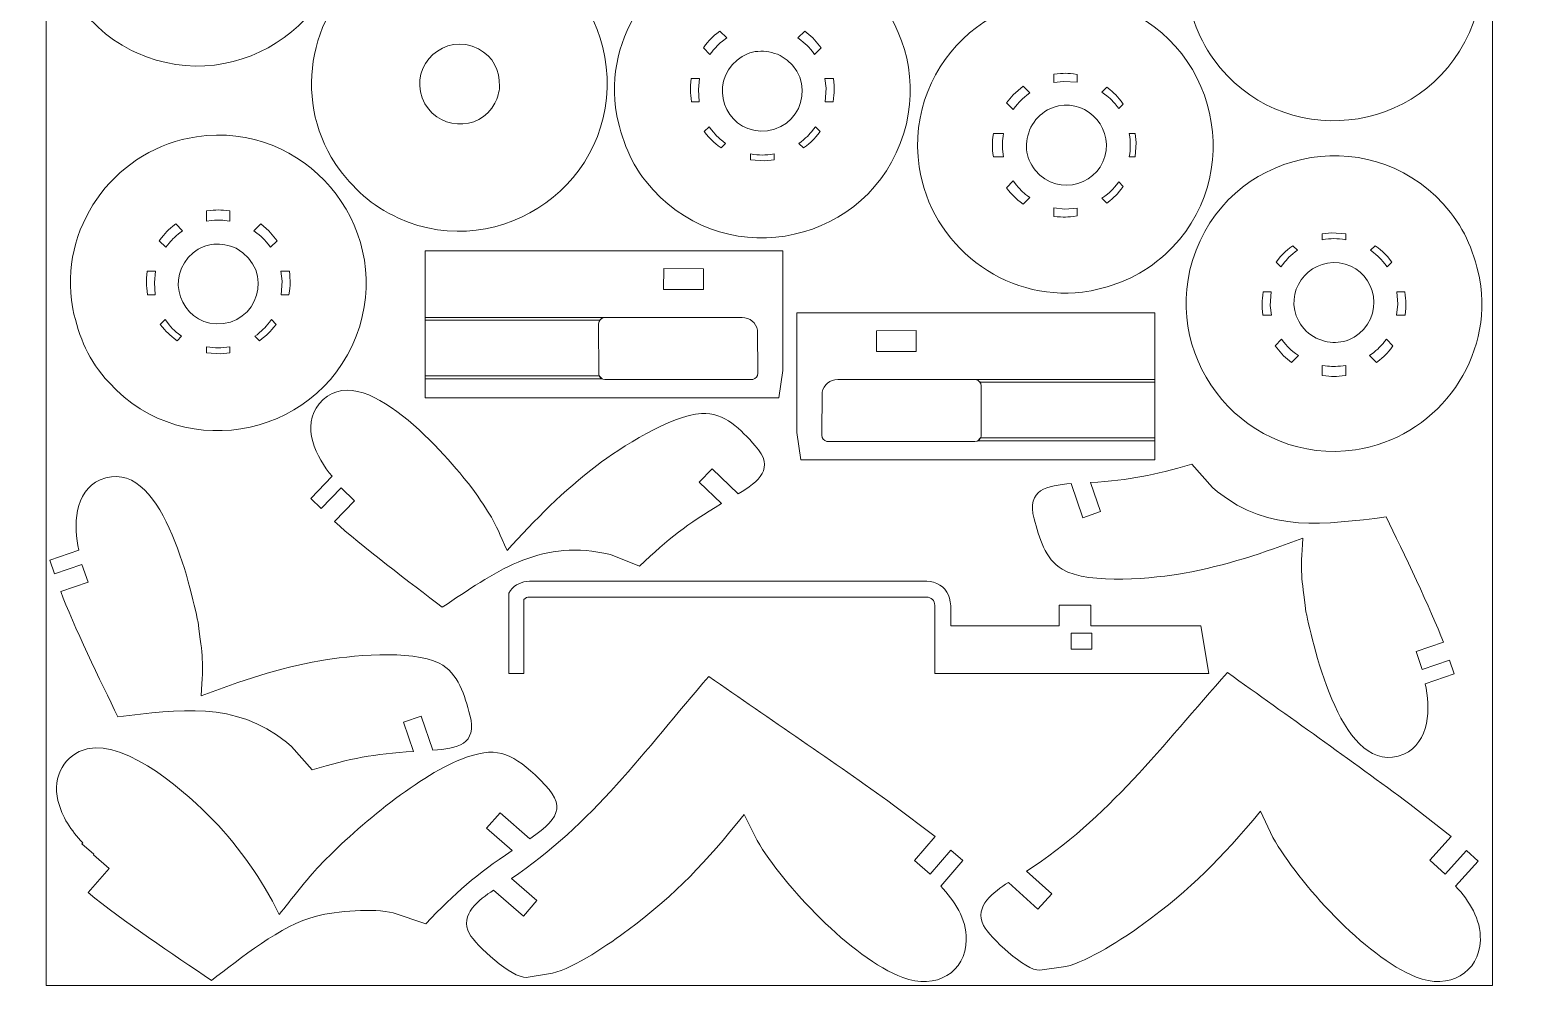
# Model space of a CAD drawing. Header units: centimetres. Extents: x -107 to 69, y -18 to 12.
# Drawn here: x 47.42 to 68.95, y -17.5 to -3.55 of the extents above; entities that cross this region are included whole.
import ezdxf

# ---------------------------------------------------------------- set-up
doc = ezdxf.new("R2010")
doc.units = ezdxf.units.CM
doc.header["$MEASUREMENT"] = 0
doc.layers.add('Camada 1', color=7, linetype='Continuous')

msp = doc.modelspace()

# ---------------------------------------------------------------- linework, layer by layer
at = {"layer": 'Camada 1', "color": 1, "lineweight": 0}
msp.add_lwpolyline([(47.65725, -17.42933), (68.65725, -17.42933), (68.65725, 12.27067), (47.65725, 12.27067), (47.65725, -17.42933)], close=True, dxfattribs=at)
at = {"layer": 'Camada 1', "color": 250, "lineweight": 9}
for points, knots in [([(48.0642, -3.11071), (48.32486, -3.46827), (48.5686, -3.70319), (48.97371, -3.88748), (48.97371, -3.88748), (50.47155, -4.56893), (52.17292, -3.35283), (51.99115, -1.69259), (51.99115, -1.69259), (51.82252, -0.15235), (50.08004, 0.72978), (48.72704, -0.10627), (48.72704, -0.10627), (47.74703, -0.71185), (47.41837, -2.0154), (47.9987, -3.00442), (47.9987, -3.00442), (47.9987, -3.00442), (48.0642, -3.11071), (48.0642, -3.11071)], [0, 0, 0, 0, 0.16666667, 0.16666667, 0.16666667, 0.16666667, 0.33333333, 0.33333333, 0.33333333, 0.33333333, 0.5, 0.5, 0.5, 0.5, 0.66666667, 0.66666667, 0.66666667, 0.66666667, 1, 1, 1, 1]), ([(64.21368, -2.85591), (64.26079, -3.29616), (64.35418, -3.621), (64.61298, -3.98337), (64.61298, -3.98337), (65.56852, -5.3213), (67.6498, -5.12134), (68.32361, -3.59126), (68.32361, -3.59126), (68.94751, -2.1745), (67.88075, -0.53781), (66.28993, -0.58542), (66.28993, -0.58542), (65.13851, -0.61987), (64.20223, -1.58412), (64.21013, -2.73111), (64.21013, -2.73111), (64.21013, -2.73111), (64.21368, -2.85591), (64.21368, -2.85591)], [0, 0, 0, 0, 0.16666667, 0.16666667, 0.16666667, 0.16666667, 0.33333333, 0.33333333, 0.33333333, 0.33333333, 0.5, 0.5, 0.5, 0.5, 0.66666667, 0.66666667, 0.66666667, 0.66666667, 1, 1, 1, 1]), ([(51.86419, -5.51071), (52.12494, -5.86839), (52.36851, -6.10315), (52.77371, -6.28748), (52.77371, -6.28748), (54.27118, -6.96872), (55.97273, -5.7535), (55.79114, -4.09259), (55.79114, -4.09259), (55.62284, -2.55307), (53.88045, -1.66994), (52.52701, -2.50629), (52.52701, -2.50629), (51.54706, -3.11184), (51.21835, -4.41518), (51.79869, -5.40444), (51.79869, -5.40444), (51.79869, -5.40444), (51.86419, -5.51071), (51.86419, -5.51071)], [0, 0, 0, 0, 0.16666667, 0.16666667, 0.16666667, 0.16666667, 0.33333333, 0.33333333, 0.33333333, 0.33333333, 0.5, 0.5, 0.5, 0.5, 0.66666667, 0.66666667, 0.66666667, 0.66666667, 1, 1, 1, 1]), ([(55.94329, -4.80361), (56.04101, -5.23578), (56.17139, -5.54738), (56.47089, -5.87737), (56.47089, -5.87737), (57.57683, -7.09591), (59.6202, -6.65359), (60.11067, -5.05645), (60.11067, -5.05645), (60.56667, -3.57154), (59.31035, -2.07558), (57.74203, -2.3073), (57.74203, -2.3073), (56.6064, -2.4751), (55.78291, -3.54016), (55.92513, -4.68012), (55.92513, -4.68012), (55.92513, -4.68012), (55.94329, -4.80361), (55.94329, -4.80361)], [0, 0, 0, 0, 0.16666667, 0.16666667, 0.16666667, 0.16666667, 0.33333333, 0.33333333, 0.33333333, 0.33333333, 0.5, 0.5, 0.5, 0.5, 0.66666667, 0.66666667, 0.66666667, 0.66666667, 1, 1, 1, 1]), ([(62.83151, -7.34329), (63.26407, -7.2454), (63.57492, -7.11538), (63.90527, -6.81567), (63.90527, -6.81567), (65.12369, -5.71024), (64.68164, -3.6664), (63.08435, -3.17588), (63.08435, -3.17588), (61.60098, -2.72034), (60.10365, -3.97425), (60.33521, -5.54456), (60.33521, -5.54456), (60.50323, -6.684), (61.57085, -7.50326), (62.70801, -7.36147), (62.70801, -7.36147), (62.70801, -7.36147), (62.83151, -7.34329), (62.83151, -7.34329)], [0, 0, 0, 0, 0.16666667, 0.16666667, 0.16666667, 0.16666667, 0.33333333, 0.33333333, 0.33333333, 0.33333333, 0.5, 0.5, 0.5, 0.5, 0.66666667, 0.66666667, 0.66666667, 0.66666667, 1, 1, 1, 1]), ([(54.24305, -4.37698), (54.24012, -4.13962), (54.1534, -3.94303), (53.93461, -3.83096), (53.93461, -3.83096), (53.44315, -3.57925), (52.93585, -4.06852), (53.11942, -4.54421), (53.11942, -4.54421), (53.30237, -5.01832), (53.94644, -5.05213), (54.17456, -4.61781), (54.17456, -4.61781), (54.2163, -4.53835), (54.23307, -4.46496), (54.24305, -4.37698)], [0, 0, 0, 0, 0.2, 0.2, 0.2, 0.2, 0.4, 0.4, 0.4, 0.4, 0.6, 0.6, 0.6, 0.6, 1, 1, 1, 1]), ([(57.47851, -3.71821), (57.47851, -3.71821), (57.54009, -3.6731), (57.54009, -3.6731), (57.54009, -3.6731), (57.54009, -3.6731), (57.43919, -3.5722), (57.43919, -3.5722), (57.43919, -3.5722), (57.31734, -3.67063), (57.29625, -3.69229), (57.20062, -3.81635), (57.20062, -3.81635), (57.20062, -3.81635), (57.29632, -3.91201), (57.29632, -3.91201), (57.29632, -3.91201), (57.37116, -3.81425), (57.3856, -3.79896), (57.47851, -3.71821)], [0, 0, 0, 0, 0.16666667, 0.16666667, 0.16666667, 0.16666667, 0.33333333, 0.33333333, 0.33333333, 0.33333333, 0.5, 0.5, 0.5, 0.5, 0.66666667, 0.66666667, 0.66666667, 0.66666667, 1, 1, 1, 1]), ([(58.78992, -3.67098), (58.78992, -3.67098), (58.67409, -3.5722), (58.67409, -3.5722), (58.67409, -3.5722), (58.67409, -3.5722), (58.57319, -3.6731), (58.57319, -3.6731), (58.57319, -3.6731), (58.70298, -3.7704), (58.71707, -3.78418), (58.81696, -3.91201), (58.81696, -3.91201), (58.81696, -3.91201), (58.91266, -3.81631), (58.91266, -3.81631), (58.91266, -3.81631), (58.91266, -3.81631), (58.78992, -3.67098), (58.78992, -3.67098)], [0, 0, 0, 0, 0.16666667, 0.16666667, 0.16666667, 0.16666667, 0.33333333, 0.33333333, 0.33333333, 0.33333333, 0.5, 0.5, 0.5, 0.5, 0.66666667, 0.66666667, 0.66666667, 0.66666667, 1, 1, 1, 1]), ([(58.31695, -3.92632), (58.09782, -3.83494), (57.88315, -3.8367), (57.69353, -3.99323), (57.69353, -3.99323), (57.26772, -4.34471), (57.51565, -5.00453), (58.02595, -5.02445), (58.02595, -5.02445), (58.62487, -5.04782), (58.89658, -4.25906), (58.31695, -3.92632)], [0, 0, 0, 0, 0.25, 0.25, 0.25, 0.25, 0.5, 0.5, 0.5, 0.5, 1, 1, 1, 1]), ([(57.12888, -4.42324), (57.12888, -4.42324), (57.14688, -4.26035), (57.14688, -4.26035), (57.14688, -4.26035), (57.14688, -4.26035), (57.02391, -4.26035), (57.02391, -4.26035), (57.02391, -4.26035), (57.00804, -4.41278), (57.0087, -4.44978), (57.02949, -4.60163), (57.02949, -4.60163), (57.02949, -4.60163), (57.14202, -4.60163), (57.14202, -4.60163), (57.14202, -4.60163), (57.14202, -4.60163), (57.12888, -4.42324), (57.12888, -4.42324)], [0, 0, 0, 0, 0.16666667, 0.16666667, 0.16666667, 0.16666667, 0.33333333, 0.33333333, 0.33333333, 0.33333333, 0.5, 0.5, 0.5, 0.5, 0.66666667, 0.66666667, 0.66666667, 0.66666667, 1, 1, 1, 1]), ([(58.98371, -4.40243), (58.98371, -4.40243), (58.97129, -4.60163), (58.97129, -4.60163), (58.97129, -4.60163), (58.97129, -4.60163), (59.08379, -4.60163), (59.08379, -4.60163), (59.08379, -4.60163), (59.10461, -4.44947), (59.10527, -4.41311), (59.08937, -4.26035), (59.08937, -4.26035), (59.08937, -4.26035), (58.96643, -4.26035), (58.96643, -4.26035), (58.96643, -4.26035), (58.96643, -4.26035), (58.98371, -4.40243), (58.98371, -4.40243)], [0, 0, 0, 0, 0.16666667, 0.16666667, 0.16666667, 0.16666667, 0.33333333, 0.33333333, 0.33333333, 0.33333333, 0.5, 0.5, 0.5, 0.5, 0.66666667, 0.66666667, 0.66666667, 0.66666667, 1, 1, 1, 1]), ([(62.43032, -4.30282), (62.43032, -4.30282), (62.62953, -4.31529), (62.62953, -4.31529), (62.62953, -4.31529), (62.62953, -4.31529), (62.62953, -4.20274), (62.62953, -4.20274), (62.62953, -4.20274), (62.47753, -4.18203), (62.44085, -4.18125), (62.28824, -4.1972), (62.28824, -4.1972), (62.28824, -4.1972), (62.28824, -4.32015), (62.28824, -4.32015), (62.28824, -4.32015), (62.28824, -4.32015), (62.43032, -4.30282), (62.43032, -4.30282)], [0, 0, 0, 0, 0.16666667, 0.16666667, 0.16666667, 0.16666667, 0.33333333, 0.33333333, 0.33333333, 0.33333333, 0.5, 0.5, 0.5, 0.5, 0.66666667, 0.66666667, 0.66666667, 0.66666667, 1, 1, 1, 1]), ([(61.69887, -4.49667), (61.69887, -4.49667), (61.60009, -4.61246), (61.60009, -4.61246), (61.60009, -4.61246), (61.60009, -4.61246), (61.701, -4.71337), (61.701, -4.71337), (61.701, -4.71337), (61.79822, -4.58365), (61.81219, -4.56943), (61.93991, -4.46964), (61.93991, -4.46964), (61.93991, -4.46964), (61.84421, -4.37392), (61.84421, -4.37392), (61.84421, -4.37392), (61.84421, -4.37392), (61.69887, -4.49667), (61.69887, -4.49667)], [0, 0, 0, 0, 0.16666667, 0.16666667, 0.16666667, 0.16666667, 0.33333333, 0.33333333, 0.33333333, 0.33333333, 0.5, 0.5, 0.5, 0.5, 0.66666667, 0.66666667, 0.66666667, 0.66666667, 1, 1, 1, 1]), ([(61.95421, -4.96963), (61.86277, -5.18862), (61.86469, -5.40356), (62.0211, -5.59305), (62.0211, -5.59305), (62.36011, -6.00376), (62.99149, -5.78923), (63.04885, -5.3053), (63.04885, -5.3053), (63.10387, -4.8411), (62.6166, -4.49359), (62.1996, -4.71762), (62.1996, -4.71762), (62.08805, -4.77754), (62.01602, -4.86172), (61.95421, -4.96963)], [0, 0, 0, 0, 0.2, 0.2, 0.2, 0.2, 0.4, 0.4, 0.4, 0.4, 0.6, 0.6, 0.6, 0.6, 1, 1, 1, 1]), ([(63.20979, -4.66699), (63.20979, -4.66699), (63.23234, -4.69779), (63.23234, -4.69779), (63.23234, -4.69779), (63.23234, -4.69779), (63.29792, -4.63221), (63.29792, -4.63221), (63.29792, -4.63221), (63.20217, -4.50794), (63.1814, -4.48672), (63.0594, -4.3881), (63.0594, -4.3881), (63.0594, -4.3881), (62.98857, -4.45888), (62.98857, -4.45888), (62.98857, -4.45888), (63.10116, -4.54236), (63.11957, -4.55978), (63.20979, -4.66699)], [0, 0, 0, 0, 0.16666667, 0.16666667, 0.16666667, 0.16666667, 0.33333333, 0.33333333, 0.33333333, 0.33333333, 0.5, 0.5, 0.5, 0.5, 0.66666667, 0.66666667, 0.66666667, 0.66666667, 1, 1, 1, 1]), ([(48.04329, -7.60358), (48.14117, -8.03611), (48.27121, -8.34705), (48.57091, -8.67734), (48.57091, -8.67734), (49.67587, -9.8951), (51.71942, -9.45476), (52.21069, -7.85642), (52.21069, -7.85642), (52.66622, -6.37432), (51.41325, -4.87562), (49.84202, -5.10727), (49.84202, -5.10727), (48.70257, -5.27526), (47.88324, -6.34311), (48.02511, -7.48009), (48.02511, -7.48009), (48.02511, -7.48009), (48.04329, -7.60358), (48.04329, -7.60358)], [0, 0, 0, 0, 0.16666667, 0.16666667, 0.16666667, 0.16666667, 0.33333333, 0.33333333, 0.33333333, 0.33333333, 0.5, 0.5, 0.5, 0.5, 0.66666667, 0.66666667, 0.66666667, 0.66666667, 1, 1, 1, 1]), ([(68.47121, -7.15509), (68.37335, -6.72281), (68.24325, -6.41146), (67.94361, -6.08132), (67.94361, -6.08132), (66.83741, -4.86248), (64.79402, -5.30558), (64.3038, -6.90225), (64.3038, -6.90225), (63.84831, -8.38576), (65.10221, -9.88292), (66.67247, -9.65138), (66.67247, -9.65138), (67.81194, -9.48335), (68.6312, -8.41569), (68.48937, -7.27858), (68.48937, -7.27858), (68.48937, -7.27858), (68.47121, -7.15509), (68.47121, -7.15509)], [0, 0, 0, 0, 0.16666667, 0.16666667, 0.16666667, 0.16666667, 0.33333333, 0.33333333, 0.33333333, 0.33333333, 0.5, 0.5, 0.5, 0.5, 0.66666667, 0.66666667, 0.66666667, 0.66666667, 1, 1, 1, 1]), ([(57.52452, -5.20445), (57.39661, -5.10449), (57.38299, -5.09063), (57.2856, -4.96072), (57.2856, -4.96072), (57.2856, -4.96072), (57.21483, -5.03153), (57.21483, -5.03153), (57.21483, -5.03153), (57.3133, -5.1534), (57.33484, -5.17441), (57.45894, -5.27006), (57.45894, -5.27006), (57.45894, -5.27006), (57.52452, -5.20445), (57.52452, -5.20445)], [0, 0, 0, 0, 0.2, 0.2, 0.2, 0.2, 0.4, 0.4, 0.4, 0.4, 0.6, 0.6, 0.6, 0.6, 1, 1, 1, 1]), ([(58.61959, -5.1819), (58.61959, -5.1819), (58.58875, -5.20445), (58.58875, -5.20445), (58.58875, -5.20445), (58.58875, -5.20445), (58.65437, -5.27006), (58.65437, -5.27006), (58.65437, -5.27006), (58.77845, -5.17436), (58.8, -5.1534), (58.89849, -5.03149), (58.89849, -5.03149), (58.89849, -5.03149), (58.82767, -4.96072), (58.82767, -4.96072), (58.82767, -4.96072), (58.74421, -5.07323), (58.7268, -5.09173), (58.61959, -5.1819)], [0, 0, 0, 0, 0.16666667, 0.16666667, 0.16666667, 0.16666667, 0.33333333, 0.33333333, 0.33333333, 0.33333333, 0.5, 0.5, 0.5, 0.5, 0.66666667, 0.66666667, 0.66666667, 0.66666667, 1, 1, 1, 1]), ([(61.54896, -5.32584), (61.54127, -5.20574), (61.54232, -5.1784), (61.55975, -5.0593), (61.55975, -5.0593), (61.55975, -5.0593), (61.41188, -5.0593), (61.41188, -5.0593), (61.41188, -5.0593), (61.39352, -5.21137), (61.39351, -5.24853), (61.41191, -5.4006), (61.41191, -5.4006), (61.41191, -5.4006), (61.55975, -5.4006), (61.55975, -5.4006), (61.55975, -5.4006), (61.55975, -5.4006), (61.54896, -5.32584), (61.54896, -5.32584)], [0, 0, 0, 0, 0.16666667, 0.16666667, 0.16666667, 0.16666667, 0.33333333, 0.33333333, 0.33333333, 0.33333333, 0.5, 0.5, 0.5, 0.5, 0.66666667, 0.66666667, 0.66666667, 0.66666667, 1, 1, 1, 1]), ([(63.48522, -5.19136), (63.48522, -5.19136), (63.47197, -5.0593), (63.47197, -5.0593), (63.47197, -5.0593), (63.47197, -5.0593), (63.38432, -5.0593), (63.38432, -5.0593), (63.38432, -5.0593), (63.40545, -5.1944), (63.40545, -5.2655), (63.38432, -5.4006), (63.38432, -5.4006), (63.38432, -5.4006), (63.47197, -5.4006), (63.47197, -5.4006), (63.47197, -5.4006), (63.47197, -5.4006), (63.48522, -5.19136), (63.48522, -5.19136)], [0, 0, 0, 0, 0.16666667, 0.16666667, 0.16666667, 0.16666667, 0.33333333, 0.33333333, 0.33333333, 0.33333333, 0.5, 0.5, 0.5, 0.5, 0.66666667, 0.66666667, 0.66666667, 0.66666667, 1, 1, 1, 1]), ([(58.09523, -5.45736), (58.09523, -5.45736), (58.22728, -5.44411), (58.22728, -5.44411), (58.22728, -5.44411), (58.22728, -5.44411), (58.22728, -5.35642), (58.22728, -5.35642), (58.22728, -5.35642), (58.09229, -5.37757), (58.02099, -5.37757), (57.886, -5.35642), (57.886, -5.35642), (57.886, -5.35642), (57.886, -5.44408), (57.886, -5.44408), (57.886, -5.44408), (57.886, -5.44408), (58.09523, -5.45736), (58.09523, -5.45736)], [0, 0, 0, 0, 0.16666667, 0.16666667, 0.16666667, 0.16666667, 0.33333333, 0.33333333, 0.33333333, 0.33333333, 0.5, 0.5, 0.5, 0.5, 0.66666667, 0.66666667, 0.66666667, 0.66666667, 1, 1, 1, 1]), ([(61.74611, -5.80808), (61.74611, -5.80808), (61.701, -5.7465), (61.701, -5.7465), (61.701, -5.7465), (61.701, -5.7465), (61.60009, -5.8474), (61.60009, -5.8474), (61.60009, -5.8474), (61.69862, -5.96931), (61.72007, -5.99024), (61.84421, -6.08594), (61.84421, -6.08594), (61.84421, -6.08594), (61.93991, -5.99024), (61.93991, -5.99024), (61.93991, -5.99024), (61.8422, -5.91549), (61.82677, -5.90092), (61.74611, -5.80808)], [0, 0, 0, 0, 0.16666667, 0.16666667, 0.16666667, 0.16666667, 0.33333333, 0.33333333, 0.33333333, 0.33333333, 0.5, 0.5, 0.5, 0.5, 0.66666667, 0.66666667, 0.66666667, 0.66666667, 1, 1, 1, 1]), ([(63.23234, -5.76207), (63.13253, -5.88982), (63.11833, -5.90373), (62.98861, -6.00098), (62.98861, -6.00098), (62.98861, -6.00098), (63.0594, -6.07177), (63.0594, -6.07177), (63.0594, -6.07177), (63.18125, -5.97334), (63.20234, -5.95174), (63.29792, -5.82765), (63.29792, -5.82765), (63.29792, -5.82765), (63.23234, -5.76207), (63.23234, -5.76207)], [0, 0, 0, 0, 0.2, 0.2, 0.2, 0.2, 0.4, 0.4, 0.4, 0.4, 0.6, 0.6, 0.6, 0.6, 1, 1, 1, 1]), ([(50.06073, -6.32102), (50.18106, -6.31331), (50.208, -6.31442), (50.3273, -6.33181), (50.3273, -6.33181), (50.3273, -6.33181), (50.3273, -6.18398), (50.3273, -6.18398), (50.3273, -6.18398), (50.17512, -6.16555), (50.13817, -6.16561), (49.98599, -6.18398), (49.98599, -6.18398), (49.98599, -6.18398), (49.98599, -6.33181), (49.98599, -6.33181), (49.98599, -6.33181), (49.98599, -6.33181), (50.06073, -6.32102), (50.06073, -6.32102)], [0, 0, 0, 0, 0.16666667, 0.16666667, 0.16666667, 0.16666667, 0.33333333, 0.33333333, 0.33333333, 0.33333333, 0.5, 0.5, 0.5, 0.5, 0.66666667, 0.66666667, 0.66666667, 0.66666667, 1, 1, 1, 1]), ([(62.45109, -6.15771), (62.45109, -6.15771), (62.28824, -6.13971), (62.28824, -6.13971), (62.28824, -6.13971), (62.28824, -6.13971), (62.28824, -6.26265), (62.28824, -6.26265), (62.28824, -6.26265), (62.44082, -6.2786), (62.47755, -6.27784), (62.62953, -6.25711), (62.62953, -6.25711), (62.62953, -6.25711), (62.62953, -6.14457), (62.62953, -6.14457), (62.62953, -6.14457), (62.62953, -6.14457), (62.45109, -6.15771), (62.45109, -6.15771)], [0, 0, 0, 0, 0.16666667, 0.16666667, 0.16666667, 0.16666667, 0.33333333, 0.33333333, 0.33333333, 0.33333333, 0.5, 0.5, 0.5, 0.5, 0.66666667, 0.66666667, 0.66666667, 0.66666667, 1, 1, 1, 1]), ([(49.5785, -6.51819), (49.5785, -6.51819), (49.64009, -6.47306), (49.64009, -6.47306), (49.64009, -6.47306), (49.64009, -6.47306), (49.53918, -6.37216), (49.53918, -6.37216), (49.53918, -6.37216), (49.41727, -6.47069), (49.39632, -6.49214), (49.30064, -6.61631), (49.30064, -6.61631), (49.30064, -6.61631), (49.39634, -6.71198), (49.39634, -6.71198), (49.39634, -6.71198), (49.47121, -6.61413), (49.48556, -6.59901), (49.5785, -6.51819)], [0, 0, 0, 0, 0.16666667, 0.16666667, 0.16666667, 0.16666667, 0.33333333, 0.33333333, 0.33333333, 0.33333333, 0.5, 0.5, 0.5, 0.5, 0.66666667, 0.66666667, 0.66666667, 0.66666667, 1, 1, 1, 1]), ([(50.88991, -6.47093), (50.88991, -6.47093), (50.77411, -6.37216), (50.77411, -6.37216), (50.77411, -6.37216), (50.77411, -6.37216), (50.67321, -6.47306), (50.67321, -6.47306), (50.67321, -6.47306), (50.80298, -6.5704), (50.81703, -6.58411), (50.91695, -6.71198), (50.91695, -6.71198), (50.91695, -6.71198), (51.01265, -6.61628), (51.01265, -6.61628), (51.01265, -6.61628), (51.01265, -6.61628), (50.88991, -6.47093), (50.88991, -6.47093)], [0, 0, 0, 0, 0.16666667, 0.16666667, 0.16666667, 0.16666667, 0.33333333, 0.33333333, 0.33333333, 0.33333333, 0.5, 0.5, 0.5, 0.5, 0.66666667, 0.66666667, 0.66666667, 0.66666667, 1, 1, 1, 1]), ([(50.41694, -6.72629), (50.19787, -6.63483), (49.98309, -6.63676), (49.79355, -6.79321), (49.79355, -6.79321), (49.36737, -7.14497), (49.61611, -7.80452), (50.12594, -7.82441), (50.12594, -7.82441), (50.72529, -7.8478), (50.99627, -7.05854), (50.41694, -6.72629)], [0, 0, 0, 0, 0.25, 0.25, 0.25, 0.25, 0.5, 0.5, 0.5, 0.5, 1, 1, 1, 1]), ([(66.31927, -6.50135), (66.31927, -6.50135), (66.18722, -6.5146), (66.18722, -6.5146), (66.18722, -6.5146), (66.18722, -6.5146), (66.18722, -6.60226), (66.18722, -6.60226), (66.18722, -6.60226), (66.32231, -6.58113), (66.39341, -6.58113), (66.5285, -6.60226), (66.5285, -6.60226), (66.5285, -6.60226), (66.5285, -6.5146), (66.5285, -6.5146), (66.5285, -6.5146), (66.5285, -6.5146), (66.31927, -6.50135), (66.31927, -6.50135)], [0, 0, 0, 0, 0.16666667, 0.16666667, 0.16666667, 0.16666667, 0.33333333, 0.33333333, 0.33333333, 0.33333333, 0.5, 0.5, 0.5, 0.5, 0.66666667, 0.66666667, 0.66666667, 0.66666667, 1, 1, 1, 1]), ([(53.15913, -6.76212), (53.15913, -6.76212), (58.35542, -6.76188), (58.35542, -6.76188), (58.35542, -6.76188), (58.35542, -6.76188), (58.35548, -8.50292), (58.35548, -8.50292), (58.35548, -8.50292), (58.35548, -8.50292), (58.2961, -8.89677), (58.2961, -8.89677), (58.2961, -8.89677), (58.2961, -8.89677), (53.15902, -8.89677), (53.15902, -8.89677), (53.15902, -8.89677), (53.15902, -8.89677), (53.15913, -6.76212), (53.15913, -6.76212)], [0, 0, 0, 0, 0.16666667, 0.16666667, 0.16666667, 0.16666667, 0.33333333, 0.33333333, 0.33333333, 0.33333333, 0.5, 0.5, 0.5, 0.5, 0.66666667, 0.66666667, 0.66666667, 0.66666667, 1, 1, 1, 1]), ([(65.79491, -6.7768), (65.79491, -6.7768), (65.82571, -6.75424), (65.82571, -6.75424), (65.82571, -6.75424), (65.82571, -6.75424), (65.76013, -6.68865), (65.76013, -6.68865), (65.76013, -6.68865), (65.63603, -6.78426), (65.61449, -6.80536), (65.51601, -6.9272), (65.51601, -6.9272), (65.51601, -6.9272), (65.58683, -6.99801), (65.58683, -6.99801), (65.58683, -6.99801), (65.67029, -6.88544), (65.6877, -6.86702), (65.79491, -6.7768)], [0, 0, 0, 0, 0.16666667, 0.16666667, 0.16666667, 0.16666667, 0.33333333, 0.33333333, 0.33333333, 0.33333333, 0.5, 0.5, 0.5, 0.5, 0.66666667, 0.66666667, 0.66666667, 0.66666667, 1, 1, 1, 1]), ([(66.09755, -8.03237), (66.3165, -8.12387), (66.53151, -8.12188), (66.72097, -7.9655), (66.72097, -7.9655), (67.13147, -7.62666), (66.91741, -6.99513), (66.43321, -6.93774), (66.43321, -6.93774), (65.969, -6.88272), (65.62151, -7.37), (65.84552, -7.787), (65.84552, -7.787), (65.90541, -7.89848), (65.98967, -7.97063), (66.09755, -8.03237)], [0, 0, 0, 0, 0.2, 0.2, 0.2, 0.2, 0.4, 0.4, 0.4, 0.4, 0.6, 0.6, 0.6, 0.6, 1, 1, 1, 1]), ([(66.88998, -6.75424), (67.01772, -6.85407), (67.03165, -6.86825), (67.12889, -6.99798), (67.12889, -6.99798), (67.12889, -6.99798), (67.19967, -6.9272), (67.19967, -6.9272), (67.19967, -6.9272), (67.10115, -6.80528), (67.07973, -6.78432), (66.95556, -6.68865), (66.95556, -6.68865), (66.95556, -6.68865), (66.88998, -6.75424), (66.88998, -6.75424)], [0, 0, 0, 0, 0.2, 0.2, 0.2, 0.2, 0.4, 0.4, 0.4, 0.4, 0.6, 0.6, 0.6, 0.6, 1, 1, 1, 1]), ([(49.22887, -7.22321), (49.22887, -7.22321), (49.24687, -7.06031), (49.24687, -7.06031), (49.24687, -7.06031), (49.24687, -7.06031), (49.12393, -7.06031), (49.12393, -7.06031), (49.12393, -7.06031), (49.10798, -7.21289), (49.10874, -7.24963), (49.12947, -7.40161), (49.12947, -7.40161), (49.12947, -7.40161), (49.24201, -7.40161), (49.24201, -7.40161), (49.24201, -7.40161), (49.24201, -7.40161), (49.22887, -7.22321), (49.22887, -7.22321)], [0, 0, 0, 0, 0.16666667, 0.16666667, 0.16666667, 0.16666667, 0.33333333, 0.33333333, 0.33333333, 0.33333333, 0.5, 0.5, 0.5, 0.5, 0.66666667, 0.66666667, 0.66666667, 0.66666667, 1, 1, 1, 1]), ([(51.08373, -7.20239), (51.08373, -7.20239), (51.07128, -7.40161), (51.07128, -7.40161), (51.07128, -7.40161), (51.07128, -7.40161), (51.18382, -7.40161), (51.18382, -7.40161), (51.18382, -7.40161), (51.20458, -7.24971), (51.20528, -7.21281), (51.18937, -7.06031), (51.18937, -7.06031), (51.18937, -7.06031), (51.06642, -7.06031), (51.06642, -7.06031), (51.06642, -7.06031), (51.06642, -7.06031), (51.08373, -7.20239), (51.08373, -7.20239)], [0, 0, 0, 0, 0.16666667, 0.16666667, 0.16666667, 0.16666667, 0.33333333, 0.33333333, 0.33333333, 0.33333333, 0.5, 0.5, 0.5, 0.5, 0.66666667, 0.66666667, 0.66666667, 0.66666667, 1, 1, 1, 1]), ([(57.20191, -7.02278), (57.20191, -7.02278), (57.20153, -7.32384), (57.20153, -7.32384), (57.20153, -7.32384), (57.20153, -7.32384), (56.62442, -7.32312), (56.62442, -7.32312), (56.62442, -7.32312), (56.62442, -7.32312), (56.62479, -7.02206), (56.62479, -7.02206), (56.62479, -7.02206), (56.62479, -7.02206), (57.20191, -7.02278), (57.20191, -7.02278)], [0, 0, 0, 0, 0.2, 0.2, 0.2, 0.2, 0.4, 0.4, 0.4, 0.4, 0.6, 0.6, 0.6, 0.6, 1, 1, 1, 1]), ([(65.43075, -7.55631), (65.43075, -7.55631), (65.44321, -7.35706), (65.44321, -7.35706), (65.44321, -7.35706), (65.44321, -7.35706), (65.33067, -7.35706), (65.33067, -7.35706), (65.33067, -7.35706), (65.30994, -7.5091), (65.30918, -7.54572), (65.32513, -7.69835), (65.32513, -7.69835), (65.32513, -7.69835), (65.44807, -7.69835), (65.44807, -7.69835), (65.44807, -7.69835), (65.44807, -7.69835), (65.43075, -7.55631), (65.43075, -7.55631)], [0, 0, 0, 0, 0.16666667, 0.16666667, 0.16666667, 0.16666667, 0.33333333, 0.33333333, 0.33333333, 0.33333333, 0.5, 0.5, 0.5, 0.5, 0.66666667, 0.66666667, 0.66666667, 0.66666667, 1, 1, 1, 1]), ([(67.28562, -7.53549), (67.28562, -7.53549), (67.26762, -7.69835), (67.26762, -7.69835), (67.26762, -7.69835), (67.26762, -7.69835), (67.39056, -7.69835), (67.39056, -7.69835), (67.39056, -7.69835), (67.40648, -7.54595), (67.4058, -7.50887), (67.38501, -7.35706), (67.38501, -7.35706), (67.38501, -7.35706), (67.27248, -7.35706), (67.27248, -7.35706), (67.27248, -7.35706), (67.27248, -7.35706), (67.28562, -7.53549), (67.28562, -7.53549)], [0, 0, 0, 0, 0.16666667, 0.16666667, 0.16666667, 0.16666667, 0.33333333, 0.33333333, 0.33333333, 0.33333333, 0.5, 0.5, 0.5, 0.5, 0.66666667, 0.66666667, 0.66666667, 0.66666667, 1, 1, 1, 1]), ([(55.77177, -8.63186), (55.77177, -8.63186), (57.92051, -8.62997), (57.92051, -8.62997), (57.92051, -8.62997), (57.96292, -8.62128), (57.99123, -8.58526), (57.99352, -8.5405), (57.99352, -8.5405), (57.99352, -8.5405), (57.98883, -7.91508), (57.98883, -7.91508), (57.98883, -7.91508), (57.96699, -7.80858), (57.87517, -7.73414), (57.76354, -7.73128), (57.76354, -7.73128), (57.76354, -7.73128), (55.75342, -7.73316), (55.75342, -7.73316), (55.75342, -7.73316), (55.71103, -7.74186), (55.68271, -7.7779), (55.68041, -7.82264), (55.68041, -7.82264), (55.68041, -7.82264), (55.6823, -8.55885), (55.6823, -8.55885), (55.6823, -8.55885), (55.6916, -8.60414), (55.72676, -8.62724), (55.77177, -8.63186)], [0, 0, 0, 0, 0.11111111, 0.11111111, 0.11111111, 0.11111111, 0.22222222, 0.22222222, 0.22222222, 0.22222222, 0.33333333, 0.33333333, 0.33333333, 0.33333333, 0.44444444, 0.44444444, 0.44444444, 0.44444444, 0.55555556, 0.55555556, 0.55555556, 0.55555556, 0.66666667, 0.66666667, 0.66666667, 0.66666667, 0.77777778, 0.77777778, 0.77777778, 0.77777778, 1, 1, 1, 1]), ([(63.7554, -7.66213), (63.7554, -7.66213), (58.55908, -7.66189), (58.55908, -7.66189), (58.55908, -7.66189), (58.55908, -7.66189), (58.55901, -9.40292), (58.55901, -9.40292), (58.55901, -9.40292), (58.55901, -9.40292), (58.61838, -9.79677), (58.61838, -9.79677), (58.61838, -9.79677), (58.61838, -9.79677), (63.7555, -9.79677), (63.7555, -9.79677), (63.7555, -9.79677), (63.7555, -9.79677), (63.7554, -7.66213), (63.7554, -7.66213)], [0, 0, 0, 0, 0.16666667, 0.16666667, 0.16666667, 0.16666667, 0.33333333, 0.33333333, 0.33333333, 0.33333333, 0.5, 0.5, 0.5, 0.5, 0.66666667, 0.66666667, 0.66666667, 0.66666667, 1, 1, 1, 1]), ([(49.62451, -8.00443), (49.49655, -7.90443), (49.48304, -7.89061), (49.3856, -7.76068), (49.3856, -7.76068), (49.3856, -7.76068), (49.31481, -7.83151), (49.31481, -7.83151), (49.31481, -7.83151), (49.41331, -7.95339), (49.43483, -7.97437), (49.55893, -8.07004), (49.55893, -8.07004), (49.55893, -8.07004), (49.62451, -8.00443), (49.62451, -8.00443)], [0, 0, 0, 0, 0.2, 0.2, 0.2, 0.2, 0.4, 0.4, 0.4, 0.4, 0.6, 0.6, 0.6, 0.6, 1, 1, 1, 1]), ([(50.71959, -7.98187), (50.71959, -7.98187), (50.68879, -8.00443), (50.68879, -8.00443), (50.68879, -8.00443), (50.68879, -8.00443), (50.75437, -8.07004), (50.75437, -8.07004), (50.75437, -8.07004), (50.87855, -7.97431), (50.89994, -7.95344), (50.99847, -7.83147), (50.99847, -7.83147), (50.99847, -7.83147), (50.9277, -7.76068), (50.9277, -7.76068), (50.9277, -7.76068), (50.84421, -7.87323), (50.82684, -7.89166), (50.71959, -7.98187)], [0, 0, 0, 0, 0.16666667, 0.16666667, 0.16666667, 0.16666667, 0.33333333, 0.33333333, 0.33333333, 0.33333333, 0.5, 0.5, 0.5, 0.5, 0.66666667, 0.66666667, 0.66666667, 0.66666667, 1, 1, 1, 1]), ([(59.71262, -7.92278), (59.71262, -7.92278), (59.71295, -8.22385), (59.71295, -8.22385), (59.71295, -8.22385), (59.71295, -8.22385), (60.2901, -8.22313), (60.2901, -8.22313), (60.2901, -8.22313), (60.2901, -8.22313), (60.28973, -7.92206), (60.28973, -7.92206), (60.28973, -7.92206), (60.28973, -7.92206), (59.71262, -7.92278), (59.71262, -7.92278)], [0, 0, 0, 0, 0.2, 0.2, 0.2, 0.2, 0.4, 0.4, 0.4, 0.4, 0.6, 0.6, 0.6, 0.6, 1, 1, 1, 1]), ([(50.19522, -8.2573), (50.19522, -8.2573), (50.3273, -8.24409), (50.3273, -8.24409), (50.3273, -8.24409), (50.3273, -8.24409), (50.3273, -8.15639), (50.3273, -8.15639), (50.3273, -8.15639), (50.19211, -8.17754), (50.12118, -8.17754), (49.98599, -8.15639), (49.98599, -8.15639), (49.98599, -8.15639), (49.98599, -8.24405), (49.98599, -8.24405), (49.98599, -8.24405), (49.98599, -8.24405), (50.19522, -8.2573), (50.19522, -8.2573)], [0, 0, 0, 0, 0.16666667, 0.16666667, 0.16666667, 0.16666667, 0.33333333, 0.33333333, 0.33333333, 0.33333333, 0.5, 0.5, 0.5, 0.5, 0.66666667, 0.66666667, 0.66666667, 0.66666667, 1, 1, 1, 1]), ([(65.62458, -8.28772), (65.62458, -8.28772), (65.74038, -8.38649), (65.74038, -8.38649), (65.74038, -8.38649), (65.74038, -8.38649), (65.84127, -8.2856), (65.84127, -8.2856), (65.84127, -8.2856), (65.71158, -8.18838), (65.69732, -8.17438), (65.59754, -8.04669), (65.59754, -8.04669), (65.59754, -8.04669), (65.50184, -8.14239), (65.50184, -8.14239), (65.50184, -8.14239), (65.50184, -8.14239), (65.62458, -8.28772), (65.62458, -8.28772)], [0, 0, 0, 0, 0.16666667, 0.16666667, 0.16666667, 0.16666667, 0.33333333, 0.33333333, 0.33333333, 0.33333333, 0.5, 0.5, 0.5, 0.5, 0.66666667, 0.66666667, 0.66666667, 0.66666667, 1, 1, 1, 1]), ([(66.93599, -8.24048), (66.93599, -8.24048), (66.87441, -8.2856), (66.87441, -8.2856), (66.87441, -8.2856), (66.87441, -8.2856), (66.97531, -8.38649), (66.97531, -8.38649), (66.97531, -8.38649), (67.09715, -8.28802), (67.11823, -8.26649), (67.21385, -8.14239), (67.21385, -8.14239), (67.21385, -8.14239), (67.11815, -8.04669), (67.11815, -8.04669), (67.11815, -8.04669), (67.04331, -8.14449), (67.02896, -8.15974), (66.93599, -8.24048)], [0, 0, 0, 0, 0.16666667, 0.16666667, 0.16666667, 0.16666667, 0.33333333, 0.33333333, 0.33333333, 0.33333333, 0.5, 0.5, 0.5, 0.5, 0.66666667, 0.66666667, 0.66666667, 0.66666667, 1, 1, 1, 1]), ([(53.82452, -10.18379), (53.50164, -9.78676), (52.23993, -8.24423), (51.62116, -8.98639), (51.62116, -8.98639), (51.35479, -9.30586), (51.58072, -9.76777), (51.80909, -10.03735), (51.80909, -10.03735), (51.80909, -10.03735), (51.49888, -10.35858), (51.49888, -10.35858), (51.49888, -10.35858), (51.49888, -10.35858), (51.64983, -10.50435), (51.64983, -10.50435), (51.64983, -10.50435), (51.64983, -10.50435), (51.94139, -10.20243), (51.94139, -10.20243), (51.94139, -10.20243), (51.94139, -10.20243), (52.13765, -10.39196), (52.13765, -10.39196), (52.13765, -10.39196), (52.13765, -10.39196), (51.84609, -10.69387), (51.84609, -10.69387), (51.84609, -10.69387), (52.21764, -11.03669), (52.96838, -11.59689), (53.40997, -11.93906), (53.40997, -11.93906), (54.15873, -11.43726), (54.81075, -10.95775), (55.75798, -11.15283), (55.75798, -11.15283), (55.75798, -11.15283), (55.85288, -11.17444), (55.85288, -11.17444), (55.85288, -11.17444), (55.85288, -11.17444), (56.27498, -11.34073), (56.27498, -11.34073), (56.27498, -11.34073), (56.70125, -10.93643), (56.95792, -10.7358), (57.46343, -10.43457), (57.46343, -10.43457), (57.46343, -10.43457), (57.14161, -10.12379), (57.14161, -10.12379), (57.14161, -10.12379), (57.14161, -10.12379), (57.33026, -9.92843), (57.33026, -9.92843), (57.33026, -9.92843), (57.33026, -9.92843), (57.70765, -10.29287), (57.70765, -10.29287), (57.70765, -10.29287), (58.00425, -10.10898), (58.25235, -9.92372), (57.95326, -9.59261), (57.95326, -9.59261), (57.74386, -9.36078), (57.51237, -9.10467), (57.17445, -9.12606), (57.17445, -9.12606), (56.72495, -9.1545), (55.9934, -9.62326), (55.65552, -9.87895), (55.65552, -9.87895), (55.16872, -10.24735), (54.75899, -10.66565), (54.34999, -11.11546), (54.34999, -11.11546), (54.14782, -10.63947), (54.12107, -10.6144), (53.82452, -10.18379)], [0, 0, 0, 0, 0.04761905, 0.04761905, 0.04761905, 0.04761905, 0.0952381, 0.0952381, 0.0952381, 0.0952381, 0.14285714, 0.14285714, 0.14285714, 0.14285714, 0.19047619, 0.19047619, 0.19047619, 0.19047619, 0.23809524, 0.23809524, 0.23809524, 0.23809524, 0.28571429, 0.28571429, 0.28571429, 0.28571429, 0.33333333, 0.33333333, 0.33333333, 0.33333333, 0.38095238, 0.38095238, 0.38095238, 0.38095238, 0.42857143, 0.42857143, 0.42857143, 0.42857143, 0.47619048, 0.47619048, 0.47619048, 0.47619048, 0.52380952, 0.52380952, 0.52380952, 0.52380952, 0.57142857, 0.57142857, 0.57142857, 0.57142857, 0.61904762, 0.61904762, 0.61904762, 0.61904762, 0.66666667, 0.66666667, 0.66666667, 0.66666667, 0.71428571, 0.71428571, 0.71428571, 0.71428571, 0.76190476, 0.76190476, 0.76190476, 0.76190476, 0.80952381, 0.80952381, 0.80952381, 0.80952381, 0.85714286, 0.85714286, 0.85714286, 0.85714286, 0.9047619, 0.9047619, 0.9047619, 0.9047619, 1, 1, 1, 1]), ([(66.45375, -8.43764), (66.33366, -8.44533), (66.30631, -8.44427), (66.18722, -8.42685), (66.18722, -8.42685), (66.18722, -8.42685), (66.18722, -8.57471), (66.18722, -8.57471), (66.18722, -8.57471), (66.33925, -8.59307), (66.37647, -8.5931), (66.5285, -8.57468), (66.5285, -8.57468), (66.5285, -8.57468), (66.5285, -8.42685), (66.5285, -8.42685), (66.5285, -8.42685), (66.5285, -8.42685), (66.45375, -8.43764), (66.45375, -8.43764)], [0, 0, 0, 0, 0.16666667, 0.16666667, 0.16666667, 0.16666667, 0.33333333, 0.33333333, 0.33333333, 0.33333333, 0.5, 0.5, 0.5, 0.5, 0.66666667, 0.66666667, 0.66666667, 0.66666667, 1, 1, 1, 1]), ([(61.14275, -9.53186), (61.14275, -9.53186), (58.99398, -9.52997), (58.99398, -9.52997), (58.99398, -9.52997), (58.95164, -9.52129), (58.92326, -9.48529), (58.92101, -9.4405), (58.92101, -9.4405), (58.92101, -9.4405), (58.92568, -8.81509), (58.92568, -8.81509), (58.92568, -8.81509), (58.94764, -8.70847), (59.03934, -8.63414), (59.15097, -8.63128), (59.15097, -8.63128), (59.15097, -8.63128), (61.1611, -8.63317), (61.1611, -8.63317), (61.1611, -8.63317), (61.20341, -8.64185), (61.23183, -8.67787), (61.23407, -8.72264), (61.23407, -8.72264), (61.23407, -8.72264), (61.23222, -9.45885), (61.23222, -9.45885), (61.23222, -9.45885), (61.223, -9.50403), (61.18775, -9.52724), (61.14275, -9.53186)], [0, 0, 0, 0, 0.11111111, 0.11111111, 0.11111111, 0.11111111, 0.22222222, 0.22222222, 0.22222222, 0.22222222, 0.33333333, 0.33333333, 0.33333333, 0.33333333, 0.44444444, 0.44444444, 0.44444444, 0.44444444, 0.55555556, 0.55555556, 0.55555556, 0.55555556, 0.66666667, 0.66666667, 0.66666667, 0.66666667, 0.77777778, 0.77777778, 0.77777778, 0.77777778, 1, 1, 1, 1]), ([(49.86327, -12.15554), (49.75565, -11.65512), (49.33205, -9.70811), (48.44365, -10.08835), (48.44365, -10.08835), (48.06126, -10.25201), (48.05293, -10.76628), (48.13395, -11.11009), (48.13395, -11.11009), (48.13395, -11.11009), (47.71175, -11.25547), (47.71175, -11.25547), (47.71175, -11.25547), (47.71175, -11.25547), (47.78006, -11.45388), (47.78006, -11.45388), (47.78006, -11.45388), (47.78006, -11.45388), (48.1769, -11.31724), (48.1769, -11.31724), (48.1769, -11.31724), (48.1769, -11.31724), (48.26572, -11.5752), (48.26572, -11.5752), (48.26572, -11.5752), (48.26572, -11.5752), (47.86889, -11.71184), (47.86889, -11.71184), (47.86889, -11.71184), (48.04363, -12.18459), (48.4593, -13.02691), (48.69697, -13.53132), (48.69697, -13.53132), (49.59169, -13.42415), (50.39078, -13.29289), (51.146, -13.89673), (51.146, -13.89673), (51.146, -13.89673), (51.22076, -13.95908), (51.22076, -13.95908), (51.22076, -13.95908), (51.22076, -13.95908), (51.52137, -14.29889), (51.52137, -14.29889), (51.52137, -14.29889), (52.0844, -14.13213), (52.40496, -14.06997), (52.99171, -14.03103), (52.99171, -14.03103), (52.99171, -14.03103), (52.84605, -13.60801), (52.84605, -13.60801), (52.84605, -13.60801), (52.84605, -13.60801), (53.10281, -13.51959), (53.10281, -13.51959), (53.10281, -13.51959), (53.10281, -13.51959), (53.27363, -14.01566), (53.27363, -14.01566), (53.27363, -14.01566), (53.62156, -13.98643), (53.92643, -13.93402), (53.81039, -13.50321), (53.81039, -13.50321), (53.73487, -13.22283), (53.64699, -12.89318), (53.36658, -12.75184), (53.36658, -12.75184), (52.96057, -12.54721), (52.04741, -12.64133), (51.63304, -12.7152), (51.63304, -12.7152), (51.0321, -12.82234), (50.47707, -13.00925), (49.90844, -13.22422), (49.90844, -13.22422), (49.94442, -12.70835), (49.93199, -12.67387), (49.86327, -12.15554)], [0, 0, 0, 0, 0.04761905, 0.04761905, 0.04761905, 0.04761905, 0.0952381, 0.0952381, 0.0952381, 0.0952381, 0.14285714, 0.14285714, 0.14285714, 0.14285714, 0.19047619, 0.19047619, 0.19047619, 0.19047619, 0.23809524, 0.23809524, 0.23809524, 0.23809524, 0.28571429, 0.28571429, 0.28571429, 0.28571429, 0.33333333, 0.33333333, 0.33333333, 0.33333333, 0.38095238, 0.38095238, 0.38095238, 0.38095238, 0.42857143, 0.42857143, 0.42857143, 0.42857143, 0.47619048, 0.47619048, 0.47619048, 0.47619048, 0.52380952, 0.52380952, 0.52380952, 0.52380952, 0.57142857, 0.57142857, 0.57142857, 0.57142857, 0.61904762, 0.61904762, 0.61904762, 0.61904762, 0.66666667, 0.66666667, 0.66666667, 0.66666667, 0.71428571, 0.71428571, 0.71428571, 0.71428571, 0.76190476, 0.76190476, 0.76190476, 0.76190476, 0.80952381, 0.80952381, 0.80952381, 0.80952381, 0.85714286, 0.85714286, 0.85714286, 0.85714286, 0.9047619, 0.9047619, 0.9047619, 0.9047619, 1, 1, 1, 1]), ([(65.95125, -12.0031), (66.05899, -12.50401), (66.48217, -14.45013), (67.37085, -14.07029), (67.37085, -14.07029), (67.75314, -13.9069), (67.76168, -13.39216), (67.68055, -13.04859), (67.68055, -13.04859), (67.68055, -13.04859), (68.10278, -12.90321), (68.10278, -12.90321), (68.10278, -12.90321), (68.10278, -12.90321), (68.03447, -12.70478), (68.03447, -12.70478), (68.03447, -12.70478), (68.03447, -12.70478), (67.63763, -12.84142), (67.63763, -12.84142), (67.63763, -12.84142), (67.63763, -12.84142), (67.54881, -12.58347), (67.54881, -12.58347), (67.54881, -12.58347), (67.54881, -12.58347), (67.94564, -12.44683), (67.94564, -12.44683), (67.94564, -12.44683), (67.76976, -11.97166), (67.35595, -11.13329), (67.11751, -10.62738), (67.11751, -10.62738), (66.22254, -10.73445), (65.42395, -10.86582), (64.66851, -10.26192), (64.66851, -10.26192), (64.66851, -10.26192), (64.59376, -10.19959), (64.59376, -10.19959), (64.59376, -10.19959), (64.59376, -10.19959), (64.29315, -9.85978), (64.29315, -9.85978), (64.29315, -9.85978), (63.72967, -10.02656), (63.41003, -10.08864), (62.82281, -10.12762), (62.82281, -10.12762), (62.82281, -10.12762), (62.96847, -10.55066), (62.96847, -10.55066), (62.96847, -10.55066), (62.96847, -10.55066), (62.71171, -10.63908), (62.71171, -10.63908), (62.71171, -10.63908), (62.71171, -10.63908), (62.54091, -10.14302), (62.54091, -10.14302), (62.54091, -10.14302), (62.19253, -10.17222), (61.88824, -10.22476), (62.00413, -10.65546), (62.00413, -10.65546), (62.0768, -10.92556), (62.16258, -11.24149), (62.412, -11.38738), (62.412, -11.38738), (62.80896, -11.61953), (63.77018, -11.51686), (64.18147, -11.44348), (64.18147, -11.44348), (64.7821, -11.33632), (65.33775, -11.14942), (65.90607, -10.93443), (65.90607, -10.93443), (65.8701, -11.45043), (65.88249, -11.48459), (65.95125, -12.0031)], [0, 0, 0, 0, 0.04761905, 0.04761905, 0.04761905, 0.04761905, 0.0952381, 0.0952381, 0.0952381, 0.0952381, 0.14285714, 0.14285714, 0.14285714, 0.14285714, 0.19047619, 0.19047619, 0.19047619, 0.19047619, 0.23809524, 0.23809524, 0.23809524, 0.23809524, 0.28571429, 0.28571429, 0.28571429, 0.28571429, 0.33333333, 0.33333333, 0.33333333, 0.33333333, 0.38095238, 0.38095238, 0.38095238, 0.38095238, 0.42857143, 0.42857143, 0.42857143, 0.42857143, 0.47619048, 0.47619048, 0.47619048, 0.47619048, 0.52380952, 0.52380952, 0.52380952, 0.52380952, 0.57142857, 0.57142857, 0.57142857, 0.57142857, 0.61904762, 0.61904762, 0.61904762, 0.61904762, 0.66666667, 0.66666667, 0.66666667, 0.66666667, 0.71428571, 0.71428571, 0.71428571, 0.71428571, 0.76190476, 0.76190476, 0.76190476, 0.76190476, 0.80952381, 0.80952381, 0.80952381, 0.80952381, 0.85714286, 0.85714286, 0.85714286, 0.85714286, 0.9047619, 0.9047619, 0.9047619, 0.9047619, 1, 1, 1, 1]), ([(54.37442, -12.89879), (54.37442, -12.89879), (54.59303, -12.89879), (54.59303, -12.89879), (54.59303, -12.89879), (54.59303, -12.89879), (54.59303, -11.82485), (54.59303, -11.82485), (54.59303, -11.82485), (54.62492, -11.80023), (54.63828, -11.7926), (54.68185, -11.79069), (54.68185, -11.79069), (54.68185, -11.79069), (60.43793, -11.79069), (60.43793, -11.79069), (60.43793, -11.79069), (60.51476, -11.79483), (60.55682, -11.83679), (60.5609, -11.91367), (60.5609, -11.91367), (60.5609, -11.91367), (60.5609, -12.89879), (60.5609, -12.89879), (60.5609, -12.89879), (60.5609, -12.89879), (64.54009, -12.89879), (64.54009, -12.89879), (64.54009, -12.89879), (64.54009, -12.89879), (64.42522, -12.20623), (64.42522, -12.20623), (64.42522, -12.20623), (64.42522, -12.20623), (62.82805, -12.20623), (62.82805, -12.20623), (62.82805, -12.20623), (62.82805, -12.20623), (62.82805, -11.90614), (62.82805, -11.90614), (62.82805, -11.90614), (62.82805, -11.90614), (62.36635, -11.90614), (62.36635, -11.90614), (62.36635, -11.90614), (62.36635, -11.90614), (62.36635, -12.20623), (62.36635, -12.20623), (62.36635, -12.20623), (62.36635, -12.20623), (60.79177, -12.20623), (60.79177, -12.20623), (60.79177, -12.20623), (60.79289, -12.08701), (60.80892, -11.86864), (60.76045, -11.7619), (60.76045, -11.7619), (60.7037, -11.63693), (60.58067, -11.56451), (60.44549, -11.55986), (60.44549, -11.55986), (60.44549, -11.55986), (54.67432, -11.55986), (54.67432, -11.55986), (54.67432, -11.55986), (54.56651, -11.56419), (54.4659, -11.60827), (54.39958, -11.69534), (54.39958, -11.69534), (54.39958, -11.69534), (54.37442, -11.73299), (54.37442, -11.73299), (54.37442, -11.73299), (54.37442, -11.73299), (54.37442, -12.89879), (54.37442, -12.89879)], [0, 0, 0, 0, 0.05, 0.05, 0.05, 0.05, 0.1, 0.1, 0.1, 0.1, 0.15, 0.15, 0.15, 0.15, 0.2, 0.2, 0.2, 0.2, 0.25, 0.25, 0.25, 0.25, 0.3, 0.3, 0.3, 0.3, 0.35, 0.35, 0.35, 0.35, 0.4, 0.4, 0.4, 0.4, 0.45, 0.45, 0.45, 0.45, 0.5, 0.5, 0.5, 0.5, 0.55, 0.55, 0.55, 0.55, 0.6, 0.6, 0.6, 0.6, 0.65, 0.65, 0.65, 0.65, 0.7, 0.7, 0.7, 0.7, 0.75, 0.75, 0.75, 0.75, 0.8, 0.8, 0.8, 0.8, 0.85, 0.85, 0.85, 0.85, 0.9, 0.9, 0.9, 0.9, 1, 1, 1, 1]), ([(62.84105, -12.31718), (62.84105, -12.31718), (62.84105, -12.54801), (62.84105, -12.54801), (62.84105, -12.54801), (62.84105, -12.54801), (62.54094, -12.54801), (62.54094, -12.54801), (62.54094, -12.54801), (62.54094, -12.54801), (62.54094, -12.31718), (62.54094, -12.31718), (62.54094, -12.31718), (62.54094, -12.31718), (62.84105, -12.31718), (62.84105, -12.31718)], [0, 0, 0, 0, 0.2, 0.2, 0.2, 0.2, 0.4, 0.4, 0.4, 0.4, 0.6, 0.6, 0.6, 0.6, 1, 1, 1, 1]), ([(62.25978, -16.09775), (62.25978, -16.09775), (61.89312, -15.76946), (61.89312, -15.76946), (61.89312, -15.76946), (63.07483, -15.01324), (63.86832, -13.93883), (64.81185, -12.88588), (64.81185, -12.88588), (65.69262, -13.52061), (66.59232, -14.15243), (67.46127, -14.80022), (67.46127, -14.80022), (67.46127, -14.80022), (68.05855, -15.26873), (68.05855, -15.26873), (68.05855, -15.26873), (68.05855, -15.26873), (67.74961, -15.61185), (67.74961, -15.61185), (67.74961, -15.61185), (67.74961, -15.61185), (67.97264, -15.81266), (67.97264, -15.81266), (67.97264, -15.81266), (67.97264, -15.81266), (68.28157, -15.46954), (68.28157, -15.46954), (68.28157, -15.46954), (68.28157, -15.46954), (68.45315, -15.62403), (68.45315, -15.62403), (68.45315, -15.62403), (68.45315, -15.62403), (68.12445, -15.98907), (68.12445, -15.98907), (68.12445, -15.98907), (68.32257, -16.20719), (68.49234, -16.46434), (68.48288, -16.77369), (68.48288, -16.77369), (68.46847, -17.24491), (68.03033, -17.50109), (67.54921, -17.30798), (67.54921, -17.30798), (66.80735, -17.0102), (65.84444, -15.94025), (65.47085, -15.28283), (65.47085, -15.28283), (65.47085, -15.28283), (65.28977, -14.90138), (65.28977, -14.90138), (65.28977, -14.90138), (64.70319, -15.59511), (64.30811, -16.01654), (63.57577, -16.547), (63.57577, -16.547), (63.30899, -16.74025), (62.78437, -17.08328), (62.46637, -17.15474), (62.46637, -17.15474), (62.46637, -17.15474), (62.08453, -17.20877), (62.08453, -17.20877), (62.08453, -17.20877), (61.88016, -17.22112), (61.35728, -16.72899), (61.27046, -16.56154), (61.27046, -16.56154), (61.12335, -16.2778), (61.42286, -16.07096), (61.6301, -15.93459), (61.6301, -15.93459), (61.6301, -15.93459), (62.05898, -16.32076), (62.05898, -16.32076), (62.05898, -16.32076), (62.05898, -16.32076), (62.25978, -16.09775), (62.25978, -16.09775)], [0, 0, 0, 0, 0.04761905, 0.04761905, 0.04761905, 0.04761905, 0.0952381, 0.0952381, 0.0952381, 0.0952381, 0.14285714, 0.14285714, 0.14285714, 0.14285714, 0.19047619, 0.19047619, 0.19047619, 0.19047619, 0.23809524, 0.23809524, 0.23809524, 0.23809524, 0.28571429, 0.28571429, 0.28571429, 0.28571429, 0.33333333, 0.33333333, 0.33333333, 0.33333333, 0.38095238, 0.38095238, 0.38095238, 0.38095238, 0.42857143, 0.42857143, 0.42857143, 0.42857143, 0.47619048, 0.47619048, 0.47619048, 0.47619048, 0.52380952, 0.52380952, 0.52380952, 0.52380952, 0.57142857, 0.57142857, 0.57142857, 0.57142857, 0.61904762, 0.61904762, 0.61904762, 0.61904762, 0.66666667, 0.66666667, 0.66666667, 0.66666667, 0.71428571, 0.71428571, 0.71428571, 0.71428571, 0.76190476, 0.76190476, 0.76190476, 0.76190476, 0.80952381, 0.80952381, 0.80952381, 0.80952381, 0.85714286, 0.85714286, 0.85714286, 0.85714286, 0.9047619, 0.9047619, 0.9047619, 0.9047619, 1, 1, 1, 1]), ([(54.78504, -16.1983), (54.78504, -16.1983), (54.41269, -15.87642), (54.41269, -15.87642), (54.41269, -15.87642), (55.5804, -15.10057), (56.3564, -14.01058), (57.28068, -12.94237), (57.28068, -12.94237), (58.17236, -13.56162), (59.08297, -14.17765), (59.96308, -14.81017), (59.96308, -14.81017), (59.96308, -14.81017), (60.56846, -15.26819), (60.56846, -15.26819), (60.56846, -15.26819), (60.56846, -15.26819), (60.26556, -15.61665), (60.26556, -15.61665), (60.26556, -15.61665), (60.26556, -15.61665), (60.49207, -15.81355), (60.49207, -15.81355), (60.49207, -15.81355), (60.49207, -15.81355), (60.79496, -15.4651), (60.79496, -15.4651), (60.79496, -15.4651), (60.79496, -15.4651), (60.9692, -15.61656), (60.9692, -15.61656), (60.9692, -15.61656), (60.9692, -15.61656), (60.64693, -15.98727), (60.64693, -15.98727), (60.64693, -15.98727), (60.84874, -16.2018), (61.02313, -16.45616), (61.01901, -16.76553), (61.01901, -16.76553), (61.01271, -17.23709), (60.57904, -17.50067), (60.09479, -17.31602), (60.09479, -17.31602), (59.34772, -17.03115), (58.36654, -15.97837), (57.9814, -15.32746), (57.9814, -15.32746), (57.9814, -15.32746), (57.79367, -14.9492), (57.79367, -14.9492), (57.79367, -14.9492), (57.21927, -15.6531), (56.83166, -16.08134), (56.10865, -16.62447), (56.10865, -16.62447), (55.84521, -16.82237), (55.32685, -17.1745), (55.01005, -17.25152), (55.01005, -17.25152), (55.01005, -17.25152), (54.6292, -17.31219), (54.6292, -17.31219), (54.6292, -17.31219), (54.42506, -17.32812), (53.89373, -16.8452), (53.80397, -16.67928), (53.80397, -16.67928), (53.65191, -16.3982), (53.94779, -16.18607), (54.15259, -16.04613), (54.15259, -16.04613), (54.15259, -16.04613), (54.58816, -16.42477), (54.58816, -16.42477), (54.58816, -16.42477), (54.58816, -16.42477), (54.78504, -16.1983), (54.78504, -16.1983)], [0, 0, 0, 0, 0.04761905, 0.04761905, 0.04761905, 0.04761905, 0.0952381, 0.0952381, 0.0952381, 0.0952381, 0.14285714, 0.14285714, 0.14285714, 0.14285714, 0.19047619, 0.19047619, 0.19047619, 0.19047619, 0.23809524, 0.23809524, 0.23809524, 0.23809524, 0.28571429, 0.28571429, 0.28571429, 0.28571429, 0.33333333, 0.33333333, 0.33333333, 0.33333333, 0.38095238, 0.38095238, 0.38095238, 0.38095238, 0.42857143, 0.42857143, 0.42857143, 0.42857143, 0.47619048, 0.47619048, 0.47619048, 0.47619048, 0.52380952, 0.52380952, 0.52380952, 0.52380952, 0.57142857, 0.57142857, 0.57142857, 0.57142857, 0.61904762, 0.61904762, 0.61904762, 0.61904762, 0.66666667, 0.66666667, 0.66666667, 0.66666667, 0.71428571, 0.71428571, 0.71428571, 0.71428571, 0.76190476, 0.76190476, 0.76190476, 0.76190476, 0.80952381, 0.80952381, 0.80952381, 0.80952381, 0.85714286, 0.85714286, 0.85714286, 0.85714286, 0.9047619, 0.9047619, 0.9047619, 0.9047619, 1, 1, 1, 1]), ([(48.1892, -15.36054), (48.1892, -15.36054), (48.1783, -15.37307), (48.1783, -15.37307), (48.1783, -15.37307), (48.1783, -15.37307), (48.35253, -15.52454), (48.35253, -15.52454), (48.35253, -15.52454), (48.35253, -15.52454), (48.34407, -15.53427), (48.34407, -15.53427), (48.34407, -15.53427), (48.34407, -15.53427), (48.57057, -15.73116), (48.57057, -15.73116), (48.57057, -15.73116), (48.57057, -15.73116), (48.26766, -16.07961), (48.26766, -16.07961), (48.26766, -16.07961), (48.77751, -16.50982), (49.50085, -16.9721), (50.05726, -17.35741), (50.05726, -17.35741), (50.47988, -17.03752), (51.06044, -16.55636), (51.58417, -16.42329), (51.58417, -16.42329), (51.87356, -16.34975), (52.41517, -16.30618), (52.69682, -16.37687), (52.69682, -16.37687), (52.69682, -16.37687), (53.17008, -16.53521), (53.17008, -16.53521), (53.17008, -16.53521), (53.60456, -16.0787), (53.89959, -15.82332), (54.42345, -15.47133), (54.42345, -15.47133), (54.42345, -15.47133), (54.05201, -15.14845), (54.05201, -15.14845), (54.05201, -15.14845), (54.05201, -15.14845), (54.24799, -14.92301), (54.24799, -14.92301), (54.24799, -14.92301), (54.24799, -14.92301), (54.68354, -15.30163), (54.68354, -15.30163), (54.68354, -15.30163), (55.16507, -14.96522), (55.21308, -14.79105), (54.7588, -14.37407), (54.7588, -14.37407), (54.39926, -14.04404), (54.18211, -13.94987), (53.68811, -14.14426), (53.68811, -14.14426), (53.0265, -14.40458), (52.11465, -15.17985), (51.62795, -15.6909), (51.62795, -15.6909), (51.45224, -15.87544), (51.21061, -16.19074), (51.04247, -16.39856), (51.04247, -16.39856), (50.77889, -15.87544), (50.49086, -15.45477), (50.08391, -15.03015), (50.08391, -15.03015), (49.73656, -14.66771), (48.8424, -13.85891), (48.25413, -13.99443), (48.25413, -13.99443), (47.93071, -14.06895), (47.74458, -14.39751), (47.82921, -14.74416), (47.82921, -14.74416), (47.88793, -14.98466), (48.02164, -15.18304), (48.1892, -15.36054)], [0, 0, 0, 0, 0.04545455, 0.04545455, 0.04545455, 0.04545455, 0.09090909, 0.09090909, 0.09090909, 0.09090909, 0.13636364, 0.13636364, 0.13636364, 0.13636364, 0.18181818, 0.18181818, 0.18181818, 0.18181818, 0.22727273, 0.22727273, 0.22727273, 0.22727273, 0.27272727, 0.27272727, 0.27272727, 0.27272727, 0.31818182, 0.31818182, 0.31818182, 0.31818182, 0.36363636, 0.36363636, 0.36363636, 0.36363636, 0.40909091, 0.40909091, 0.40909091, 0.40909091, 0.45454545, 0.45454545, 0.45454545, 0.45454545, 0.5, 0.5, 0.5, 0.5, 0.54545455, 0.54545455, 0.54545455, 0.54545455, 0.59090909, 0.59090909, 0.59090909, 0.59090909, 0.63636364, 0.63636364, 0.63636364, 0.63636364, 0.68181818, 0.68181818, 0.68181818, 0.68181818, 0.72727273, 0.72727273, 0.72727273, 0.72727273, 0.77272727, 0.77272727, 0.77272727, 0.77272727, 0.81818182, 0.81818182, 0.81818182, 0.81818182, 0.86363636, 0.86363636, 0.86363636, 0.86363636, 0.90909091, 0.90909091, 0.90909091, 0.90909091, 1, 1, 1, 1])]:
    msp.add_open_spline(points, degree=3, knots=knots, dxfattribs=at)
at = {"layer": 'Camada 1', "color": 140, "lineweight": 9}
for points in [[(55.77177, -7.73128), (55.73241, -7.73639), (55.72139, -7.74207), (55.69555, -7.7725), (55.69555, -7.7725), (55.69555, -7.7725), (53.15906, -7.7725), (53.15906, -7.7725), (53.15906, -7.7725), (53.15906, -7.7725), (53.15906, -7.73128), (53.15906, -7.73128), (53.15906, -7.73128), (53.15906, -7.73128), (55.77177, -7.73128), (55.77177, -7.73128)], [(55.68982, -8.58075), (55.68982, -8.58075), (55.73056, -8.62196), (55.73056, -8.62196), (55.73056, -8.62196), (55.73056, -8.62196), (53.15902, -8.62196), (53.15902, -8.62196), (53.15902, -8.62196), (53.15902, -8.62196), (53.15902, -8.58075), (53.15902, -8.58075), (53.15902, -8.58075), (53.15902, -8.58075), (55.68982, -8.58075), (55.68982, -8.58075)], [(61.14275, -8.63128), (61.18216, -8.63641), (61.19306, -8.64206), (61.21898, -8.6725), (61.21898, -8.6725), (61.21898, -8.6725), (63.75544, -8.6725), (63.75544, -8.6725), (63.75544, -8.6725), (63.75544, -8.6725), (63.75544, -8.63128), (63.75544, -8.63128), (63.75544, -8.63128), (63.75544, -8.63128), (61.14275, -8.63128), (61.14275, -8.63128)], [(61.22466, -9.48075), (61.22466, -9.48075), (61.18396, -9.52196), (61.18396, -9.52196), (61.18396, -9.52196), (61.18396, -9.52196), (63.75547, -9.52196), (63.75547, -9.52196), (63.75547, -9.52196), (63.75547, -9.52196), (63.75547, -9.48075), (63.75547, -9.48075), (63.75547, -9.48075), (63.75547, -9.48075), (61.22466, -9.48075), (61.22466, -9.48075)]]:
    msp.add_open_spline(points, degree=3, knots=[0, 0, 0, 0, 0.2, 0.2, 0.2, 0.2, 0.4, 0.4, 0.4, 0.4, 0.6, 0.6, 0.6, 0.6, 1, 1, 1, 1], dxfattribs=at)

doc.saveas('drawing.dxf')
